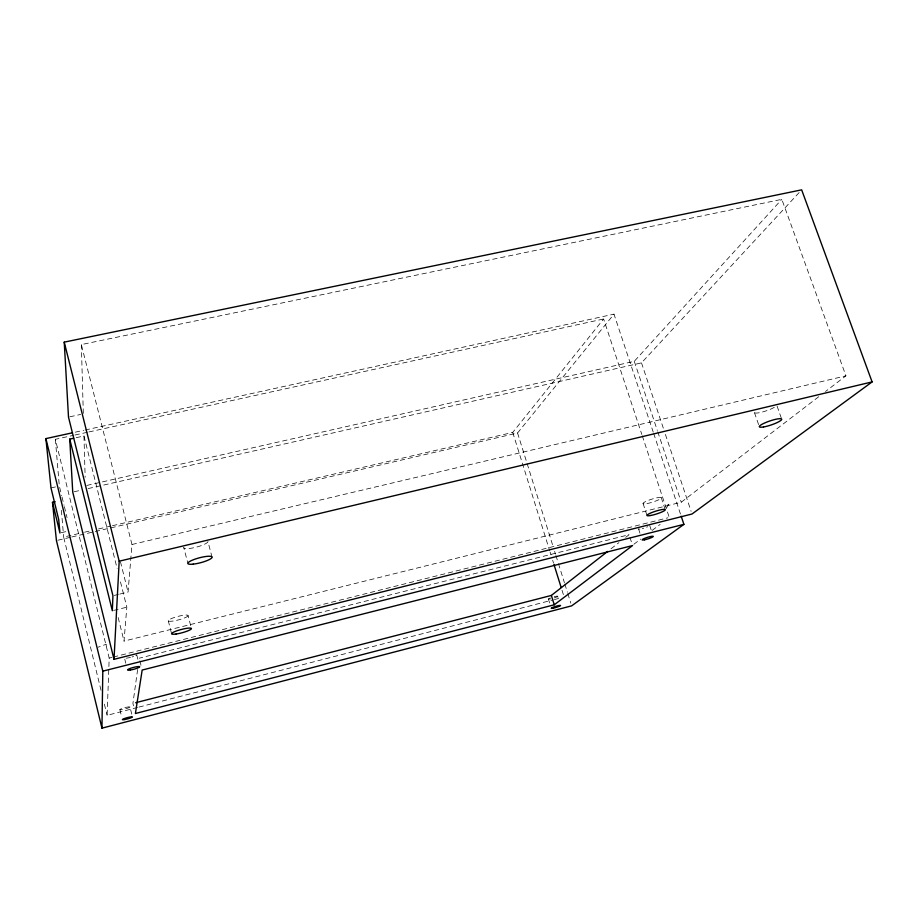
<?xml version="1.0" encoding="UTF-8"?>
<svg xmlns="http://www.w3.org/2000/svg" width="918" height="918" viewBox="0 0 918 918"><rect width="100%" height="100%" fill="white"/><g stroke="black" fill="none" stroke-linecap="round" stroke-linejoin="round"><path stroke-width="0.69" stroke-dasharray="4.59 3.44" d="M106.19 645.905L106.224 644.241L98.146 647.201M137.585 707.434L107.119 715.317L109.185 658.08L55.355 439.309L73.532 435.327M818.684 396.748L681.248 502.215L124.022 641.097L126.822 607.2L120.247 580.956M119.81 594.084L128.061 592.076L131.974 544.5L81.346 344.583L781.826 199.344L845.937 375.829L825.5 391.516M137.631 669.52L132.915 703.452L134.154 708.478M666.778 507.631L668.511 504.189L665.642 506.438M112.466 525.704L512.737 432.424L603.619 318.971L641.82 434.444M71.765 536.984L517.557 432.986L613.993 314.14L653.226 432.126M86.785 485.438L634.281 361.302L781.826 199.344M88.117 488.583L641.498 362.862L800.68 190.898M611.032 548.792L618.916 542.63M625.674 537.351L629.06 534.701L139.215 658.206M633.856 544.271L640.707 539.084M652.136 530.432L660.145 524.385M138.974 707.078L553.061 599.902M554.438 599.534L558.592 598.467M109.185 658.08L111.962 657.391M113.35 657.036L667.891 517.809M113.648 610.413L126.822 607.2M114.302 595.415L118.433 594.416M131.974 544.5L845.937 375.829M61.311 532.715L66.704 531.465M101.003 690.256L63.663 537.076L83.182 532.532M84.582 532.199L90.159 530.902M98.524 528.952L111.078 526.025M57.834 540.232L70.365 537.305M74.14 491.761L79.728 490.487M50.995 487.928L56.549 486.678M76.205 437.691L83.963 435.981L117.137 568.529M75.287 432.171L83.676 430.335M85.076 430.026L613.993 314.14M74.932 435.017L87.52 432.252M88.92 431.942L603.619 318.971M69.837 416.795L80.635 414.454M777.11 406.158L781.654 419.09M754.458 412.675L759.393 426.859M641.498 362.862L663.599 428.993M665.401 434.386L691.116 511.315M634.281 361.302L657.311 430.404M657.758 431.758L681.248 502.215M653.685 433.48L680.743 514.86M642.267 435.798L669.279 517.465M661.224 497.556L665.286 509.869M643.025 503.362L646.938 515.308M649.715 525.498L651.31 530.375M638.526 528.802L640.11 533.691M629.932 537.42L632.135 544.202M517.557 432.986L552.911 545.958M554.621 551.397L555.47 554.128M555.895 555.482L558.029 562.286M558.454 563.652L564.421 582.701M564.845 584.066L567.393 592.236M567.817 593.59L570.801 603.126M512.737 432.424L549.687 550.777M550.111 552.143L550.972 554.862M552.67 560.301L553.52 563.021M562.011 590.228L564.134 597.033M554.288 596.666A4.854 0.597 -16.8 0 1 557.674 596.275L558.5 598.915M548.379 599.018L549.595 602.977M212.104 557.364L207.961 541.677A12.531 2.639 -14.8 0 1 195.155 547.438A12.531 2.639 -14.8 0 1 183.738 547.449L187.846 563.204M188.11 615.714A10.282 1.767 -14.8 0 1 172.756 621.084A10.282 1.767 -14.8 0 1 173.663 617.699A10.282 1.767 -14.8 0 1 188.11 615.714L191.46 628.681M168.246 620.637L171.574 633.649M120.43 561.69L128.061 592.076M139.869 660.834L141.521 667.42M136.736 654.798L138.067 660.134M118.158 617.527L124.022 641.097M124.791 659.216L125.777 663.232M129.989 707.009A5.221 0.666 -14.9 0 1 122.323 709.58A5.221 0.666 -14.9 0 1 122.484 708.34A5.221 0.666 -14.9 0 1 129.989 707.009L131.825 714.468M119.879 709.614L121.715 717.096M59.659 487.424L61.678 495.663M62.011 497.04L64.03 505.279M64.375 506.656L67.06 517.637M104.4 704.186L107.119 715.317M55.355 439.309L59.326 486.047M61.391 510.339L63.663 537.076M81.346 344.583L83.331 413.869M83.963 435.981L85.144 477.222M774.299 407.34A11.785 2.192 -18.8 0 1 761.16 412.32A11.785 2.192 -18.8 0 1 754.481 412.067M647.787 526.702A5.875 0.861 -17.4 0 1 646.57 527.207M643.736 528.171A5.875 0.861 -17.4 0 1 642.302 528.561M639.892 529.043A5.875 0.861 -17.4 0 1 638.618 529.009M136.484 655.119A6.346 0.987 -14.7 0 1 135.841 655.532M133.558 656.473A6.346 0.987 -14.7 0 1 132.066 656.955M130.482 657.391A6.346 0.987 -14.7 0 1 126.179 658.172M557.674 596.275A4.854 0.597 -16.8 0 1 554.162 597.916M550.651 598.892A4.854 0.597 -16.8 0 1 550.754 597.779M646.972 503.58A9.628 1.538 -17.6 0 0 661.35 497.935A9.628 1.538 -17.6 0 0 648.246 500.413A9.628 1.538 -17.6 0 0 646.972 503.58"/><path stroke-width="1.38" d="M681.19 516.214L683.899 524.35L571.662 605.846L101.955 728.158L102.805 671.15L45.9 438.609L72.488 432.791M114.004 659.331L119.191 561.196L64.237 342.139L801.655 189.842L872.1 381.911L692.011 514.011L114.004 659.331L72.74 492.082L69.745 439.114L73.624 438.253M135.68 702.729L551.351 595.438L607.659 551.431M554.254 604.79L632.571 545.556L142.175 670.048L135.405 713.515L554.254 604.79L551.351 595.438M102.805 671.15L683.899 524.35M119.191 561.196L872.1 381.911M101.955 728.158L56.434 540.564L52.487 502.318L55.172 501.71M553.944 564.386L561.162 587.509M69.745 439.114L112.329 610.745L112.937 595.748L68.494 417.082L64.237 342.139M52.487 502.318L59.957 533.025L58.706 519.565L50.995 487.928L45.9 438.609M193.205 564.145A12.554 2.525 -14.8 0 0 212.104 557.364A12.554 2.525 -14.8 0 0 194.616 559.28A12.554 2.525 -14.8 0 0 193.205 564.145M763.512 426.973A11.808 2.1 -18.7 0 0 781.597 419.687A11.808 2.1 -18.7 0 0 766.45 422.223A11.808 2.1 -18.7 0 0 763.512 426.973M650.873 515.457A9.639 1.469 -17.6 0 0 665.286 509.869A9.639 1.469 -17.6 0 0 652.182 512.405A9.639 1.469 -17.6 0 0 650.873 515.457M176.072 634.028A10.293 1.687 -14.9 0 0 191.46 628.681A10.293 1.687 -14.9 0 0 177.013 630.769A10.293 1.687 -14.9 0 0 176.072 634.028M644.539 539.807A5.887 0.826 -17.4 0 0 653.306 536.468A5.887 0.826 -17.4 0 0 645.262 538.097A5.887 0.826 -17.4 0 0 644.539 539.807M130.39 670.014A6.357 0.952 -14.7 0 0 139.731 666.812A6.357 0.952 -14.7 0 0 130.643 668.258A6.357 0.952 -14.7 0 0 130.39 670.014M124.768 719.528A5.233 0.643 -14.9 0 0 132.444 716.958A5.233 0.643 -14.9 0 0 124.94 718.335A5.233 0.643 -14.9 0 0 124.768 719.528M553.497 608.106A4.865 0.574 -16.8 0 0 560.554 605.513A4.865 0.574 -16.8 0 0 553.634 607.028A4.865 0.574 -16.8 0 0 553.497 608.106"/></g></svg>
